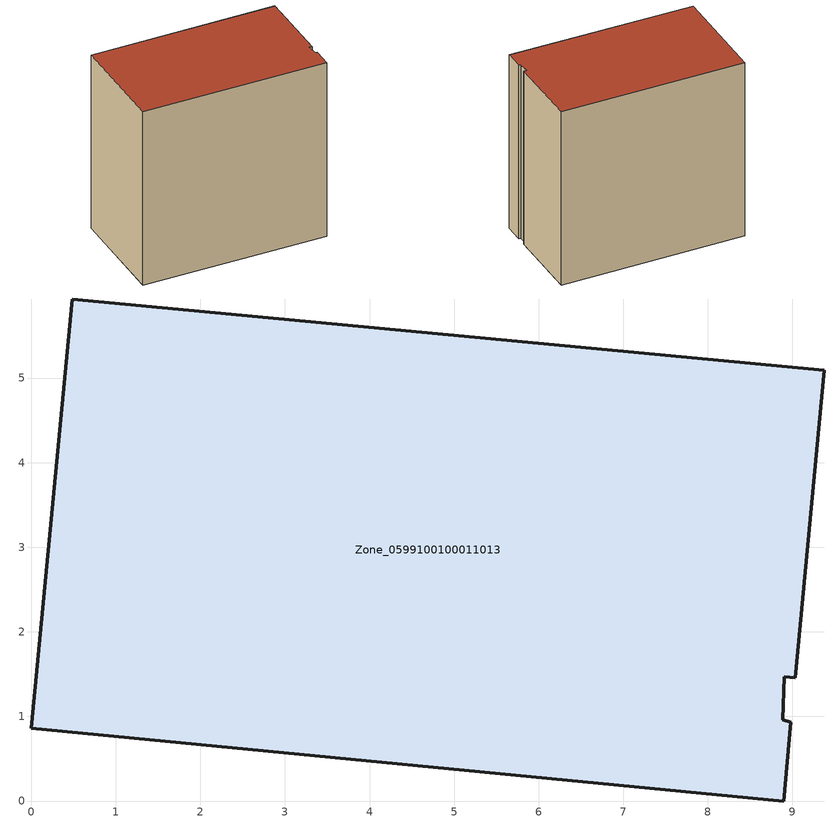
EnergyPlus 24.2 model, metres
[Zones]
Zone_0599100100011013
 floor ground (C_G): 9.38,5.09 9.03,1.46 8.9,1.47 8.89,0.96 8.98,0.93 8.89,0 0,0.86 0.49,5.93 z3.78
 wall outside (C_F): 9.03,1.46 9.38,5.09 0.49,5.93 0,0.86 8.89,0 8.98,0.93 8.89,0.96 8.9,1.47 9.03,1.46 z3.78:12.74
 roof outside (C_R): 8.89,0 8.98,0.93 8.89,0.96 8.9,1.47 9.03,1.46 9.38,5.09 0.49,5.93 0,0.86 z12.74
[BUILDING]
Pand.0599100100011013: North Axis=0; Terrain=City; Loads Convergence Tolerance Value=0.04; Temperature Convergence Tolerance Value=0.4; Solar Distribution=FullExterior; Maximum Number of Warmup Days=25; Minimum Number of Warmup Days=1
[Site:Location]
Rotterdam.The.Hague.AP_ZH_NLD Design_Conditions: Latitude=51.96; Longitude=4.45; Time Zone=1; Elevation=-4.5
[SITE:GROUNDTEMPERATURE:BUILDINGSURFACE]
18, 18, 18, 18, 18, 18, 18, 18, 18, 18, 18, 18
[MATERIAL] Thermal Absorptance=0.9; Solar Absorptance=0.7; Visible Absorptance=0.7
Name | Roughness | Thickness | Conductivity | Density | Specific Heat
G.TI.2015-2018 | MediumSmooth | 0.15 | 0.0428571 | 540 | 1210
F.TI.2015-2018 | Rough | 0.3 | 0.0666667 | 1920 | 840
R.TI.2015-2018 | MediumRough | 0.2 | 0.0333333 | 1500 | 1000
[CONSTRUCTION]
C_G: G.TI.2015-2018
C_F: F.TI.2015-2018
C_R: R.TI.2015-2018
[ZONE]
Zone_0599100100011013: Type=1; Multiplier=1; Ceiling Height=Autocalculate; Volume=Autocalculate; Floor Area=autocalculate; Part of Total Floor Area=Yes
[ZONEINFILTRATION:DESIGNFLOWRATE]
Infil_Zone_0599100100011013: Zone or ZoneList or Space or SpaceList=Zone_0599100100011013; Schedule=AlwaysOn; Design Flow Rate Calculation Method=Flow/Area; Flow Rate per Floor Area=0.0015; Constant Term Coefficient=1; Temperature Term Coefficient=0; Velocity Term Coefficient=0; Velocity Squared Term Coefficient=0
[HVACTEMPLATE:ZONE:IDEALLOADSAIRSYSTEM]
Zone_0599100100011013: Maximum Heating Supply Air Temperature=50; Minimum Cooling Supply Air Temperature=13; Maximum Heating Supply Air Humidity Ratio=0.0156; Minimum Cooling Supply Air Humidity Ratio=0.0077; Heating Limit=NoLimit; Cooling Limit=NoLimit; Dehumidification Control Type=ConstantSensibleHeatRatio; Cooling Sensible Heat Ratio=0.7; Dehumidification Setpoint=60; Humidification Control Type=None; Humidification Setpoint=30; Outdoor Air Method=None; Outdoor Air Flow Rate per Person=0.00944; Outdoor Air Flow Rate per Zone Floor Area=0; Outdoor Air Flow Rate per Zone=0; Demand Controlled Ventilation Type=None; Outdoor Air Economizer Type=NoEconomizer; Heat Recovery Type=None; Sensible Heat Recovery Effectiveness=0.7; Latent Heat Recovery Effectiveness=0.65
[ZONECONTROL:THERMOSTAT]
ThermostatControl_Zone_0599100100011013: Zone or ZoneList=Zone_0599100100011013; Control Type Schedule=DualSetpointControlType; Control 1=Thermostat_Zone_0599100100011013; Temperature Difference Between Cutout And Setpoint=0
[THERMOSTATSETPOINT:DUALSETPOINT]
Thermostat_Zone_0599100100011013: Heating Setpoint Temperature Schedule=HeatingSetpoint_Zone_0599100100011013; Cooling Setpoint Temperature Schedule=CoolingSetpoint_Zone_0599100100011013
[SCHEDULE:COMPACT]
HeatingSetpoint_Zone_0599100100011013: Through: 12/31, For: AllDays, Until: 24:00, 21
CoolingSetpoint_Zone_0599100100011013: Through: 12/31, For: AllDays, Until: 24:00, 24
DualSetpointControlType: Through: 12/31, For: AllDays, Until: 24:00, 4
AlwaysOn: Through: 12/31, For: AllDays, Until: 24:00, 1
